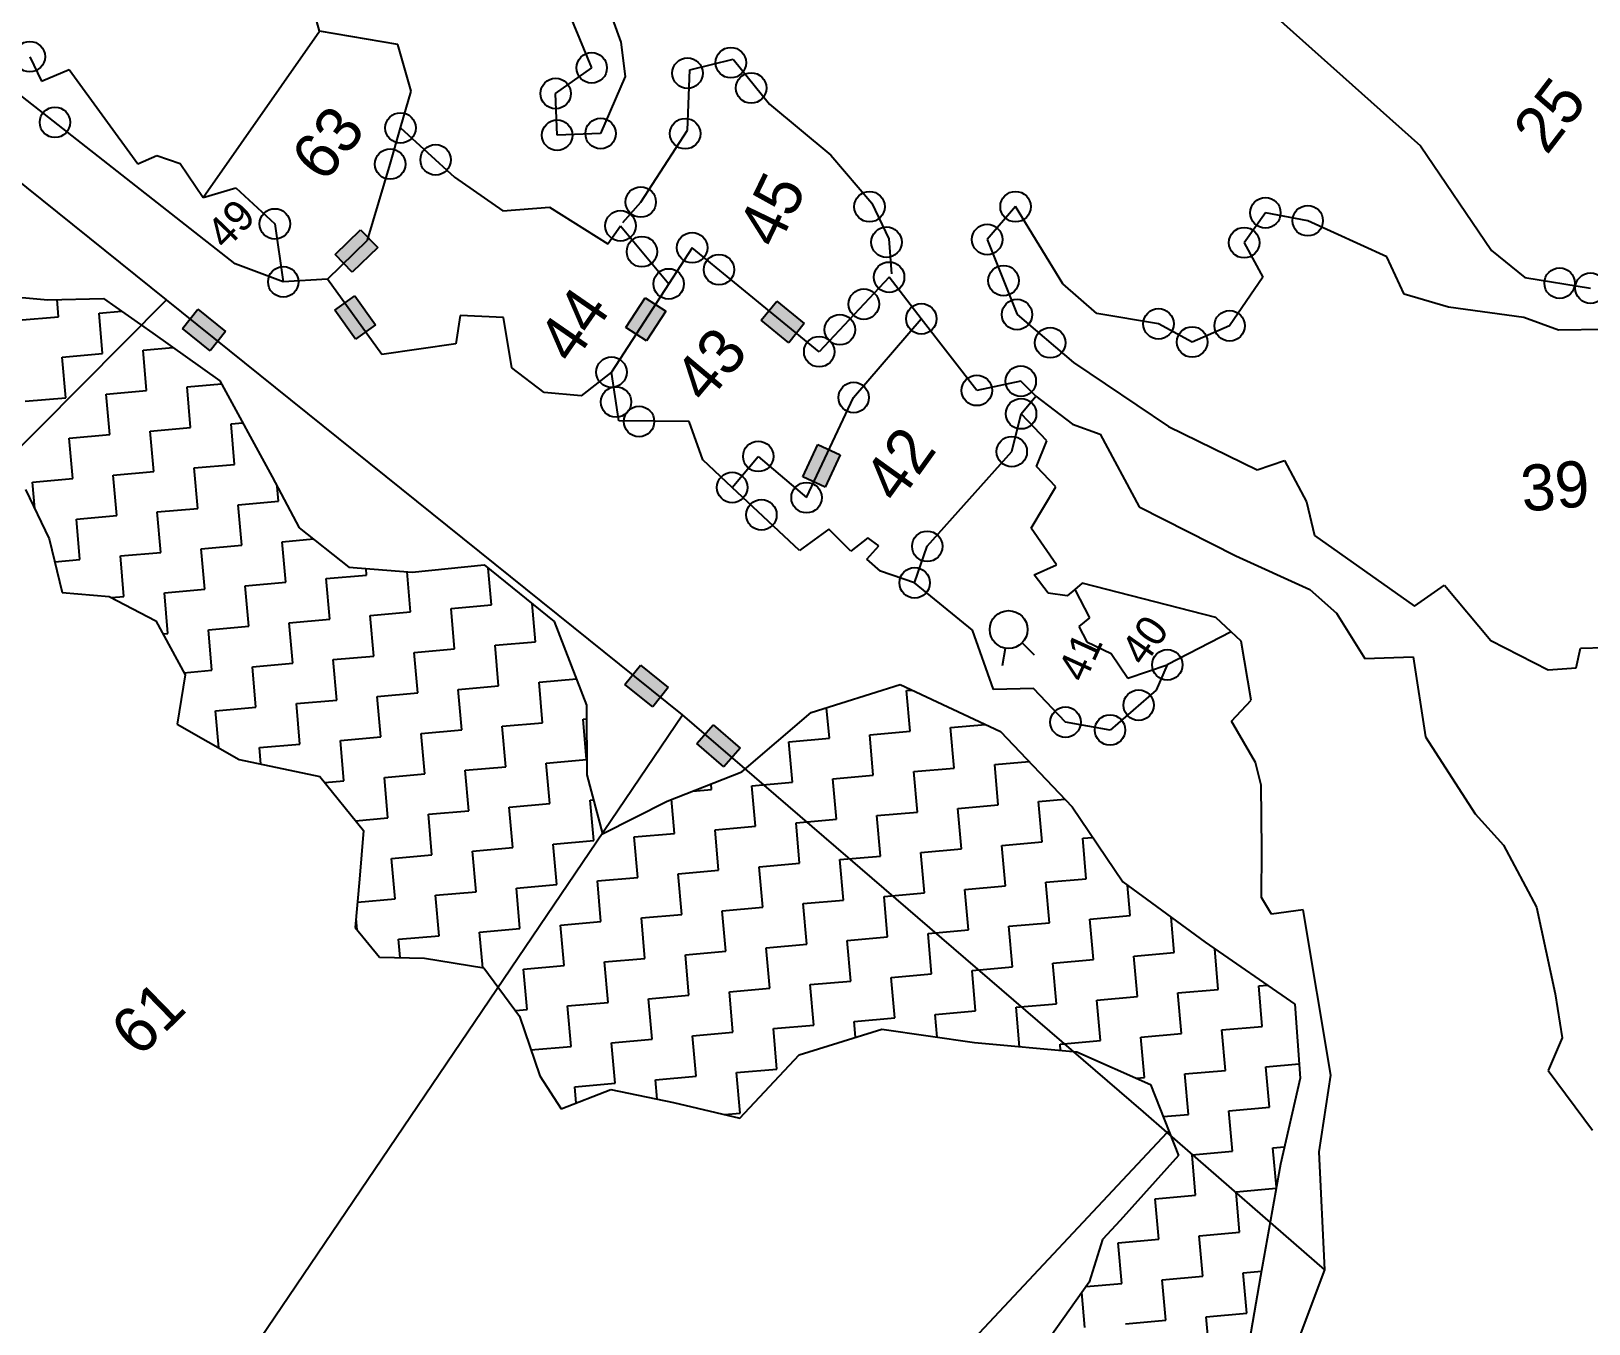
# Model space of a CAD drawing. Header units: metres. Extents: x 308560 to 311884, y 1910163 to 1912950.
# Drawn here: x 309254 to 309892, y 1910759 to 1911288 of the extents above; entities that cross this region are included whole.
import ezdxf

# ---------------------------------------------------------------- set-up
doc = ezdxf.new("R2010")
doc.units = ezdxf.units.M
doc.header["$MEASUREMENT"] = 0
for name, color, linetype in [('OFF', 1, 'Continuous'), ('POLY_HATCH', 12, 'Continuous'), ('POLY_PARCEL', 6, 'Continuous'), ('TEXT_PARCEL', 7, 'Continuous'), ('V_BOUND_LINE', 7, 'Continuous')]:
    doc.layers.add(name, color=color, linetype=linetype)
doc.styles.add('TEXT_MAP', font='')
doc.styles.get('TEXT_MAP').set_extended_font_data('Kruti Dev 050')

msp = doc.modelspace()

# ---------------------------------------------------------------- hatches: boundary and pattern name
for points in [[(309396.14, 1911199.57), (309389.11, 1911206.82), (309378.64, 1911196.66), (309385.67, 1911189.41)], [(309386.99, 1911161.98), (309395.2, 1911167.86), (309386.7, 1911179.72), (309378.5, 1911173.84)], [(309327.46, 1911157.24), (309333.78, 1911165.11), (309322.41, 1911174.25), (309316.09, 1911166.38)], [(309497.73, 1911166.74), (309506.2, 1911161.25), (309514.14, 1911173.49), (309505.67, 1911178.98)], [(309564.56, 1911160.56), (309570.94, 1911168.38), (309559.65, 1911177.61), (309553.26, 1911169.8)], [(309585.66, 1911114.55), (309576.52, 1911118.84), (309570.32, 1911105.64), (309579.45, 1911101.34)], [(309503.76, 1911028.45), (309497.44, 1911020.58), (309508.81, 1911011.44), (309515.13, 1911019.31)], [(309533.52, 1911003.99), (309526.94, 1910996.35), (309537.99, 1910986.83), (309544.58, 1910994.47)]]:
    msp.add_hatch(color=256).paths.add_polyline_path(points)

# ---------------------------------------------------------------- linework, layer by layer
for p, q in [((309378.64, 1911196.66), (309389.11, 1911206.82)), ((309389.11, 1911206.82), (309396.14, 1911199.57)), ((309396.14, 1911199.57), (309385.67, 1911189.41)), ((309385.67, 1911189.41), (309378.64, 1911196.66)), ((309378.5, 1911173.84), (309386.7, 1911179.72)), ((309386.7, 1911179.72), (309395.2, 1911167.86)), ((309316.09, 1911166.38), (309322.41, 1911174.25)), ((309322.41, 1911174.25), (309333.78, 1911165.11)), ((309386.99, 1911161.98), (309378.5, 1911173.84)), ((309497.73, 1911166.74), (309505.67, 1911178.98)), ((309505.67, 1911178.98), (309514.14, 1911173.49)), ((309514.14, 1911173.49), (309506.2, 1911161.25)), ((309553.26, 1911169.8), (309559.65, 1911177.61)), ((309559.65, 1911177.61), (309570.94, 1911168.38)), ((309395.2, 1911167.86), (309386.99, 1911161.98)), ((309506.2, 1911161.25), (309497.73, 1911166.74)), ((309564.56, 1911160.56), (309553.26, 1911169.8)), ((309570.94, 1911168.38), (309564.56, 1911160.56)), ((309327.46, 1911157.24), (309316.09, 1911166.38)), ((309333.78, 1911165.11), (309327.46, 1911157.24)), ((309570.32, 1911105.64), (309576.52, 1911118.84)), ((309576.52, 1911118.84), (309585.66, 1911114.55)), ((309585.66, 1911114.55), (309579.45, 1911101.34)), ((309579.45, 1911101.34), (309570.32, 1911105.64)), ((309652.18, 1911028.38), (309653.37, 1911035.38)), ((309665.21, 1911032.55), (309660.17, 1911037.56)), ((309497.44, 1911020.58), (309503.76, 1911028.45)), ((309503.76, 1911028.45), (309515.13, 1911019.31)), ((309508.81, 1911011.44), (309497.44, 1911020.58)), ((309515.13, 1911019.31), (309508.81, 1911011.44)), ((309526.94, 1910996.35), (309533.52, 1911003.99)), ((309533.52, 1911003.99), (309544.58, 1910994.47)), ((309537.99, 1910986.83), (309526.94, 1910996.35)), ((309544.58, 1910994.47), (309537.99, 1910986.83))]:
    msp.add_line(p, q)
for centre, radius in [((309253.5, 1911277.71), 6.24), ((309540.81, 1911275.26), 6.24), ((309483.81, 1911273.12), 6.24), ((309523.05, 1911270.96), 6.24), ((309469.03, 1911262.62), 6.24), ((309549.15, 1911264.87), 6.24), ((309263.82, 1911250.82), 6.24), ((309405.45, 1911248.52), 6.24), ((309469.63, 1911245.55), 6.24), ((309487.45, 1911246.22), 6.24), ((309522.12, 1911246.19), 6.24), ((309401.19, 1911233.72), 6.24), ((309419.83, 1911235.45), 6.24), ((309503.9, 1911218.16), 6.24), ((309597.64, 1911216.27), 6.24), ((309657.52, 1911216.28), 6.24), ((309759.91, 1911213.74), 6.24), ((309353.94, 1911209.21), 6.24), ((309495.59, 1911208.42), 6.24), ((309777.26, 1911210.52), 6.24), ((309524.95, 1911199.45), 6.24), ((309604.6, 1911201.71), 6.24), ((309645.88, 1911202.82), 6.24), ((309751.2, 1911201.52), 6.24), ((309504.38, 1911197.83), 6.24), ((309535.97, 1911190.45), 6.24), ((309605.68, 1911187.36), 6.24), ((309652.59, 1911185.98), 6.24), ((309357.4, 1911185.46), 6.24), ((309515.35, 1911184.63), 6.24), ((309880.48, 1911184.93), 6.24), ((309893.14, 1911182.91), 6.24), ((309595.34, 1911176.35), 6.24), ((309618.89, 1911170.32), 6.24), ((309658.11, 1911172.09), 6.24), ((309716.07, 1911168.26), 6.24), ((309745.24, 1911167.48), 6.24), ((309585.49, 1911165.86), 6.24), ((309671.69, 1911160.53), 6.24), ((309729.88, 1911160.82), 6.24), ((309577.05, 1911156.87), 6.24), ((309491.91, 1911148.47), 6.24), ((309659.64, 1911144.78), 6.24), ((309493.78, 1911136.26), 6.24), ((309591.15, 1911138.08), 6.24), ((309641.66, 1911141), 6.24), ((309659.78, 1911131.44), 6.24), ((309503.21, 1911128.29), 6.24), ((309655.96, 1911115.93), 6.24), ((309552.06, 1911113.98), 6.24), ((309541.35, 1911101.24), 6.24), ((309571.86, 1911097.07), 6.24), ((309553.36, 1911090.02), 6.24), ((309621.32, 1911077.13), 6.24), ((309616.16, 1911062.18), 6.24), ((309654.67, 1911043.03), 7.76), ((309719.71, 1911028.59), 6.24), ((309707.95, 1911012.08), 6.24), ((309677.98, 1911005.09), 6.24), ((309696.22, 1911001.89), 6.24)]:
    msp.add_circle(centre, radius)
at = {"layer": 'OFF'}
msp.add_line((309324.59, 1911220.05), (309372.24, 1911288.13), dxfattribs=at)
at = {"layer": 'POLY_HATCH'}
for p, q in [((309236.91, 1911180.34), (309260.93, 1911178.08)), ((309260.93, 1911178.08), (309283.73, 1911178.64)), ((309283.73, 1911178.64), (309303.94, 1911164.4)), ((309303.94, 1911164.4), (309331.42, 1911144.98)), ((309331.42, 1911144.98), (309352.87, 1911105.61)), ((309352.87, 1911105.61), (309363.94, 1911084.74)), ((309251.75, 1911100.41), (309261.5, 1911080.2)), ((309363.94, 1911084.74), (309384.33, 1911068.58)), ((309261.5, 1911080.2), (309266.76, 1911058.23)), ((309384.33, 1911068.58), (309410.28, 1911066.49)), ((309410.28, 1911066.49), (309439.66, 1911069.57)), ((309439.66, 1911069.57), (309468.44, 1911046.38)), ((309266.76, 1911058.23), (309286.05, 1911056.6)), ((309286.05, 1911056.6), (309305.23, 1911046.66)), ((309305.23, 1911046.66), (309317.17, 1911024.45)), ((309468.44, 1911046.38), (309481.66, 1911012.11)), ((309317.17, 1911024.45), (309313.96, 1911004.23)), ((309573.81, 1911009.06), (309610.24, 1911020.51)), ((309610.24, 1911020.51), (309651.31, 1911001.32)), ((309481.66, 1911012.11), (309481.75, 1910983.48)), ((309545.33, 1910984.71), (309573.81, 1911009.06)), ((309313.96, 1911004.23), (309339.36, 1910989.84)), ((309651.31, 1911001.32), (309680.76, 1910970.42)), ((309339.36, 1910989.84), (309372.43, 1910982.79)), ((309372.43, 1910982.79), (309390.24, 1910960.73)), ((309481.75, 1910983.48), (309488.26, 1910959.3)), ((309514.78, 1910972.8), (309545.33, 1910984.71)), ((309488.26, 1910959.3), (309514.78, 1910972.8)), ((309680.76, 1910970.42), (309701.45, 1910939.72)), ((309390.24, 1910960.73), (309388.58, 1910940.84)), ((309388.58, 1910940.84), (309386.92, 1910920.94)), ((309701.45, 1910939.72), (309735.23, 1910915.03)), ((309386.92, 1910920.94), (309396.85, 1910908.88)), ((309735.23, 1910915.03), (309771.98, 1910889.63)), ((309396.85, 1910908.88), (309415.3, 1910908.46)), ((309415.3, 1910908.46), (309439.53, 1910904.46)), ((309439.53, 1910904.46), (309454.23, 1910884.64)), ((309771.98, 1910889.63), (309774.17, 1910859.24)), ((309454.23, 1910884.64), (309462.53, 1910860.18)), ((309568.86, 1910868.85), (309602.72, 1910879.33)), ((309602.72, 1910879.33), (309640.73, 1910873.82)), ((309640.73, 1910873.82), (309682.67, 1910870.02)), ((309544.54, 1910842.88), (309568.86, 1910868.85)), ((309682.67, 1910870.02), (309712.81, 1910856.74)), ((309462.53, 1910860.18), (309471.22, 1910846.64)), ((309471.22, 1910846.64), (309491.67, 1910854.57)), ((309491.67, 1910854.57), (309517.37, 1910849.34)), ((309712.81, 1910856.74), (309724.27, 1910827.53)), ((309774.17, 1910859.24), (309766.08, 1910824.07)), ((309517.37, 1910849.34), (309544.54, 1910842.88)), ((309724.27, 1910827.53), (309700.4, 1910800.92)), ((309766.08, 1910824.07), (309757.96, 1910778.22)), ((309700.4, 1910800.92), (309693.17, 1910793.22)), ((309693.17, 1910793.22), (309687.64, 1910775.7)), ((309757.96, 1910778.22), (309748.59, 1910724.49)), ((309687.64, 1910775.7), (309671.74, 1910753.11))]:
    msp.add_line(p, q, dxfattribs=at)
at = {"layer": 'POLY_HATCH', "linetype": 'Continuous', "ltscale": 10}
for p, q in [((309265.31, 1911171.17), (309264.69, 1911178.18)), ((309281.88, 1911172.63), (309291.1, 1911173.44)), ((309248.73, 1911169.71), (309265.31, 1911171.17)), ((309283.34, 1911156.06), (309281.88, 1911172.63)), ((309266.77, 1911154.6), (309283.34, 1911156.06)), ((309268.23, 1911138.02), (309266.77, 1911154.6)), ((309299.92, 1911157.52), (309312.16, 1911158.59)), ((309301.38, 1911140.94), (309299.92, 1911157.52)), ((309284.8, 1911139.48), (309301.38, 1911140.94)), ((309317.95, 1911142.4), (309332.14, 1911143.65)), ((309319.41, 1911125.82), (309317.95, 1911142.4)), ((309251.65, 1911136.56), (309268.23, 1911138.02)), ((309286.26, 1911122.9), (309284.8, 1911139.48)), ((309269.68, 1911121.45), (309286.26, 1911122.9)), ((309302.84, 1911124.36), (309319.41, 1911125.82)), ((309304.3, 1911107.79), (309302.84, 1911124.36)), ((309335.99, 1911127.28), (309340.83, 1911127.71)), ((309337.45, 1911110.7), (309335.99, 1911127.28)), ((309271.14, 1911104.87), (309269.68, 1911121.45)), ((309320.87, 1911109.25), (309337.45, 1911110.7)), ((309322.33, 1911092.67), (309320.87, 1911109.25)), ((309254.57, 1911103.41), (309271.14, 1911104.87)), ((309255.52, 1911092.59), (309254.57, 1911103.41)), ((309287.72, 1911106.33), (309304.3, 1911107.79)), ((309289.18, 1911089.75), (309287.72, 1911106.33)), ((309355.48, 1911095.59), (309354.95, 1911101.7)), ((309305.75, 1911091.21), (309322.33, 1911092.67)), ((309307.21, 1911074.63), (309305.75, 1911091.21)), ((309338.91, 1911094.13), (309355.48, 1911095.59)), ((309340.37, 1911077.55), (309338.91, 1911094.13)), ((309272.6, 1911088.29), (309289.18, 1911089.75)), ((309274.06, 1911071.72), (309272.6, 1911088.29)), ((309323.79, 1911076.09), (309340.37, 1911077.55)), ((309356.94, 1911079.01), (309369.75, 1911080.14)), ((309358.4, 1911062.44), (309356.94, 1911079.01)), ((309263.75, 1911070.81), (309274.06, 1911071.72)), ((309290.64, 1911073.18), (309307.21, 1911074.63)), ((309292.1, 1911056.6), (309290.64, 1911073.18)), ((309325.25, 1911059.52), (309323.79, 1911076.09)), ((309374.98, 1911063.89), (309391.55, 1911065.35)), ((309391.55, 1911065.35), (309391.32, 1911068.02)), ((309409.59, 1911050.24), (309408.14, 1911066.67)), ((309442.74, 1911053.15), (309441.42, 1911068.15)), ((309308.67, 1911058.06), (309325.25, 1911059.52)), ((309310.13, 1911041.48), (309308.67, 1911058.06)), ((309341.83, 1911060.98), (309358.4, 1911062.44)), ((309343.28, 1911044.4), (309341.83, 1911060.98)), ((309376.44, 1911047.32), (309374.98, 1911063.89)), ((309286.93, 1911056.15), (309292.1, 1911056.6)), ((309426.16, 1911051.7), (309442.74, 1911053.15)), ((309427.62, 1911035.12), (309426.16, 1911051.7)), ((309460.78, 1911038.04), (309459.4, 1911053.66)), ((309359.86, 1911045.86), (309376.44, 1911047.32)), ((309361.32, 1911029.28), (309359.86, 1911045.86)), ((309393.01, 1911048.78), (309409.59, 1911050.24)), ((309394.47, 1911032.2), (309393.01, 1911048.78)), ((309308.11, 1911041.3), (309310.13, 1911041.48)), ((309326.71, 1911042.94), (309343.28, 1911044.4)), ((309328.17, 1911026.37), (309326.71, 1911042.94)), ((309411.05, 1911033.66), (309427.62, 1911035.12)), ((309412.51, 1911017.08), (309411.05, 1911033.66)), ((309444.2, 1911036.58), (309460.78, 1911038.04)), ((309445.66, 1911020), (309444.2, 1911036.58)), ((309316.68, 1911025.35), (309328.17, 1911026.37)), ((309344.74, 1911027.82), (309361.32, 1911029.28)), ((309346.2, 1911011.25), (309344.74, 1911027.82)), ((309377.9, 1911030.74), (309394.47, 1911032.2)), ((309379.35, 1911014.17), (309377.9, 1911030.74)), ((309429.08, 1911018.54), (309445.66, 1911020)), ((309462.23, 1911021.46), (309477.54, 1911022.81)), ((309463.69, 1911004.88), (309462.23, 1911021.46)), ((309362.78, 1911012.71), (309379.35, 1911014.17)), ((309395.93, 1911015.63), (309412.51, 1911017.08)), ((309397.39, 1910999.05), (309395.93, 1911015.63)), ((309430.54, 1911001.97), (309429.08, 1911018.54)), ((309612.88, 1911018.02), (309615.15, 1911018.22)), ((309614.34, 1911001.44), (309612.88, 1911018.02)), ((309329.63, 1911009.79), (309346.2, 1911011.25)), ((309330.96, 1910994.6), (309329.63, 1911009.79)), ((309364.24, 1910996.13), (309362.78, 1911012.71)), ((309581.19, 1910998.52), (309580.08, 1911011.03)), ((309413.97, 1911000.51), (309430.54, 1911001.97)), ((309415.42, 1910983.93), (309413.97, 1911000.51)), ((309447.12, 1911003.43), (309463.69, 1911004.88)), ((309448.58, 1910986.85), (309447.12, 1911003.43)), ((309480.27, 1911006.34), (309481.68, 1911006.47)), ((309481.73, 1910989.77), (309480.27, 1911006.34)), ((309597.76, 1910999.98), (309614.34, 1911001.44)), ((309630.91, 1911002.9), (309645.23, 1911004.16)), ((309632.37, 1910986.32), (309630.91, 1911002.9)), ((309347.66, 1910994.67), (309364.24, 1910996.13)), ((309348.25, 1910987.95), (309347.66, 1910994.67)), ((309380.81, 1910997.59), (309397.39, 1910999.05)), ((309382.27, 1910981.01), (309380.81, 1910997.59)), ((309564.61, 1910997.06), (309581.19, 1910998.52)), ((309566.07, 1910980.49), (309564.61, 1910997.06)), ((309599.22, 1910983.4), (309597.76, 1910999.98)), ((309465.15, 1910988.31), (309481.73, 1910989.77)), ((309466.61, 1910971.73), (309465.15, 1910988.31)), ((309648.95, 1910987.78), (309663.03, 1910989.02)), ((309650.41, 1910971.21), (309648.95, 1910987.78)), ((309398.85, 1910982.47), (309415.42, 1910983.93)), ((309400.31, 1910965.9), (309398.85, 1910982.47)), ((309432, 1910985.39), (309448.58, 1910986.85)), ((309433.46, 1910968.81), (309432, 1910985.39)), ((309582.64, 1910981.95), (309599.22, 1910983.4)), ((309584.1, 1910965.37), (309582.64, 1910981.95)), ((309615.8, 1910984.86), (309632.37, 1910986.32)), ((309617.26, 1910968.29), (309615.8, 1910984.86)), ((309374.42, 1910980.32), (309382.27, 1910981.01)), ((309525.3, 1910976.9), (309532.92, 1910977.57)), ((309532.92, 1910977.57), (309532.72, 1910979.79)), ((309549.49, 1910979.03), (309566.07, 1910980.49)), ((309550.95, 1910962.45), (309549.49, 1910979.03)), ((309416.88, 1910967.36), (309433.46, 1910968.81)), ((309450.04, 1910970.27), (309466.61, 1910971.73)), ((309451.49, 1910953.7), (309450.04, 1910970.27)), ((309483.19, 1910973.19), (309484.49, 1910973.31)), ((309484.65, 1910956.62), (309483.19, 1910973.19)), ((309517.8, 1910959.53), (309516.57, 1910973.5)), ((309633.83, 1910969.75), (309650.41, 1910971.21)), ((309635.29, 1910953.17), (309633.83, 1910969.75)), ((309666.98, 1910972.66), (309677.72, 1910973.61)), ((309668.44, 1910956.09), (309666.98, 1910972.66)), ((309387.01, 1910964.73), (309400.31, 1910965.9)), ((309418.34, 1910950.78), (309416.88, 1910967.36)), ((309534.37, 1910960.99), (309550.95, 1910962.45)), ((309567.53, 1910963.91), (309584.1, 1910965.37)), ((309568.99, 1910947.33), (309567.53, 1910963.91)), ((309600.68, 1910966.83), (309617.26, 1910968.29)), ((309602.14, 1910950.25), (309600.68, 1910966.83)), ((309468.07, 1910955.16), (309484.65, 1910956.62)), ((309501.22, 1910958.07), (309517.8, 1910959.53)), ((309502.68, 1910941.5), (309501.22, 1910958.07)), ((309535.83, 1910944.42), (309534.37, 1910960.99)), ((309651.87, 1910954.63), (309668.44, 1910956.09)), ((309685.02, 1910957.55), (309689.19, 1910957.91)), ((309686.48, 1910940.97), (309685.02, 1910957.55)), ((309401.77, 1910949.32), (309418.34, 1910950.78)), ((309434.92, 1910952.24), (309451.49, 1910953.7)), ((309436.38, 1910935.66), (309434.92, 1910952.24)), ((309469.53, 1910938.58), (309468.07, 1910955.16)), ((309585.56, 1910948.79), (309602.14, 1910950.25)), ((309618.71, 1910951.71), (309635.29, 1910953.17)), ((309620.17, 1910935.14), (309618.71, 1910951.71)), ((309653.33, 1910938.05), (309651.87, 1910954.63)), ((309403.22, 1910932.74), (309401.77, 1910949.32)), ((309519.26, 1910942.96), (309535.83, 1910944.42)), ((309552.41, 1910945.88), (309568.99, 1910947.33)), ((309553.87, 1910929.3), (309552.41, 1910945.88)), ((309587.02, 1910932.22), (309585.56, 1910948.79)), ((309452.95, 1910937.12), (309469.53, 1910938.58)), ((309454.41, 1910920.55), (309452.95, 1910937.12)), ((309486.11, 1910940.04), (309502.68, 1910941.5)), ((309487.56, 1910923.46), (309486.11, 1910940.04)), ((309520.72, 1910926.38), (309519.26, 1910942.96)), ((309636.75, 1910936.59), (309653.33, 1910938.05)), ((309669.9, 1910939.51), (309686.48, 1910940.97)), ((309671.36, 1910922.94), (309669.9, 1910939.51)), ((309704.51, 1910925.85), (309703.42, 1910938.29)), ((309387.79, 1910931.39), (309403.22, 1910932.74)), ((309419.8, 1910934.2), (309436.38, 1910935.66)), ((309421.26, 1910917.63), (309419.8, 1910934.2)), ((309570.44, 1910930.76), (309587.02, 1910932.22)), ((309571.9, 1910914.18), (309570.44, 1910930.76)), ((309603.6, 1910933.68), (309620.17, 1910935.14)), ((309605.06, 1910917.1), (309603.6, 1910933.68)), ((309638.21, 1910920.02), (309636.75, 1910936.59)), ((309387.64, 1910920.07), (309387.23, 1910924.68)), ((309504.14, 1910924.92), (309520.72, 1910926.38)), ((309505.6, 1910908.35), (309504.14, 1910924.92)), ((309537.29, 1910927.84), (309553.87, 1910929.3)), ((309538.75, 1910911.26), (309537.29, 1910927.84)), ((309687.94, 1910924.39), (309704.51, 1910925.85)), ((309689.4, 1910907.82), (309687.94, 1910924.39)), ((309722.55, 1910910.74), (309721.27, 1910925.23)), ((309404.68, 1910916.17), (309421.26, 1910917.63)), ((309437.84, 1910919.09), (309454.41, 1910920.55)), ((309439.12, 1910904.53), (309437.84, 1910919.09)), ((309470.99, 1910922), (309487.56, 1910923.46)), ((309472.45, 1910905.43), (309470.99, 1910922)), ((309621.63, 1910918.56), (309638.21, 1910920.02)), ((309623.09, 1910901.98), (309621.63, 1910918.56)), ((309654.78, 1910921.48), (309671.36, 1910922.94)), ((309656.24, 1910904.9), (309654.78, 1910921.48)), ((309405.34, 1910908.68), (309404.68, 1910916.17)), ((309522.18, 1910909.81), (309538.75, 1910911.26)), ((309555.33, 1910912.72), (309571.9, 1910914.18)), ((309556.79, 1910896.15), (309555.33, 1910912.72)), ((309588.48, 1910915.64), (309605.06, 1910917.1)), ((309589.94, 1910899.07), (309588.48, 1910915.64)), ((309739.12, 1910912.2), (309739.3, 1910912.21)), ((309740.58, 1910895.62), (309739.12, 1910912.2)), ((309455.87, 1910903.97), (309472.45, 1910905.43)), ((309489.02, 1910906.89), (309505.6, 1910908.35)), ((309490.48, 1910890.31), (309489.02, 1910906.89)), ((309523.63, 1910893.23), (309522.18, 1910909.81)), ((309639.67, 1910903.44), (309656.24, 1910904.9)), ((309672.82, 1910906.36), (309689.4, 1910907.82)), ((309674.28, 1910889.78), (309672.82, 1910906.36)), ((309705.97, 1910909.28), (309722.55, 1910910.74)), ((309707.43, 1910892.7), (309705.97, 1910909.28)), ((309457.33, 1910887.39), (309455.87, 1910903.97)), ((309573.36, 1910897.61), (309589.94, 1910899.07)), ((309606.51, 1910900.52), (309623.09, 1910901.98)), ((309607.97, 1910883.95), (309606.51, 1910900.52)), ((309641.13, 1910886.87), (309639.67, 1910903.44)), ((309507.06, 1910891.77), (309523.63, 1910893.23)), ((309540.21, 1910894.69), (309556.79, 1910896.15)), ((309541.67, 1910878.11), (309540.21, 1910894.69)), ((309574.82, 1910881.03), (309573.36, 1910897.61)), ((309690.85, 1910891.24), (309707.43, 1910892.7)), ((309724.01, 1910894.16), (309740.58, 1910895.62)), ((309725.47, 1910877.58), (309724.01, 1910894.16)), ((309757.16, 1910897.08), (309760.74, 1910897.39)), ((309758.62, 1910880.5), (309757.16, 1910897.08)), ((309452.51, 1910886.97), (309457.33, 1910887.39)), ((309473.91, 1910888.85), (309490.48, 1910890.31)), ((309475.37, 1910872.28), (309473.91, 1910888.85)), ((309508.52, 1910875.19), (309507.06, 1910891.77)), ((309624.55, 1910885.41), (309641.13, 1910886.87)), ((309657.7, 1910888.32), (309674.28, 1910889.78)), ((309659.13, 1910872.15), (309657.7, 1910888.32)), ((309692.31, 1910874.67), (309690.85, 1910891.24)), ((309558.25, 1910879.57), (309574.82, 1910881.03)), ((309559.7, 1910862.99), (309558.25, 1910879.57)), ((309591.4, 1910882.49), (309607.97, 1910883.95)), ((309591.97, 1910876), (309591.4, 1910882.49)), ((309625.37, 1910876.04), (309624.55, 1910885.41)), ((309742.04, 1910879.04), (309758.62, 1910880.5)), ((309491.94, 1910873.74), (309508.52, 1910875.19)), ((309493.4, 1910857.16), (309491.94, 1910873.74)), ((309525.09, 1910876.65), (309541.67, 1910878.11)), ((309526.55, 1910860.08), (309525.09, 1910876.65)), ((309675.74, 1910873.21), (309692.31, 1910874.67)), ((309675.96, 1910870.62), (309675.74, 1910873.21)), ((309708.89, 1910876.13), (309725.47, 1910877.58)), ((309710.35, 1910859.55), (309708.89, 1910876.13)), ((309743.5, 1910862.47), (309742.04, 1910879.04)), ((309458.92, 1910870.83), (309475.37, 1910872.28)), ((309509.98, 1910858.62), (309526.55, 1910860.08)), ((309543.13, 1910861.54), (309559.7, 1910862.99)), ((309544.59, 1910844.96), (309543.13, 1910861.54)), ((309726.92, 1910861.01), (309743.5, 1910862.47)), ((309728.38, 1910844.43), (309726.92, 1910861.01)), ((309760.08, 1910863.93), (309773.74, 1910865.13)), ((309761.54, 1910847.35), (309760.08, 1910863.93)), ((309476.82, 1910855.7), (309493.4, 1910857.16)), ((309477.41, 1910849.04), (309476.82, 1910855.7)), ((309510.67, 1910850.7), (309509.98, 1910858.62)), ((309707.09, 1910859.26), (309710.35, 1910859.55)), ((309744.96, 1910845.89), (309761.54, 1910847.35)), ((309538.16, 1910844.39), (309544.59, 1910844.96)), ((309718, 1910843.52), (309728.38, 1910844.43)), ((309746.42, 1910829.32), (309744.96, 1910845.89)), ((309729.84, 1910827.86), (309746.42, 1910829.32)), ((309762.99, 1910830.77), (309767.72, 1910831.19)), ((309764.41, 1910814.65), (309762.99, 1910830.77)), ((309731.3, 1910811.28), (309729.84, 1910827.86)), ((309714.73, 1910809.82), (309731.3, 1910811.28)), ((309716.18, 1910793.25), (309714.73, 1910809.82)), ((309747.88, 1910812.74), (309764.33, 1910814.19)), ((309749.34, 1910796.16), (309747.88, 1910812.74)), ((309699.61, 1910791.79), (309716.18, 1910793.25)), ((309701.07, 1910775.21), (309699.61, 1910791.79)), ((309732.76, 1910794.7), (309749.34, 1910796.16)), ((309734.22, 1910778.13), (309732.76, 1910794.7)), ((309717.64, 1910776.67), (309734.22, 1910778.13)), ((309750.8, 1910779.59), (309758.32, 1910780.25)), ((309752.25, 1910763.01), (309750.8, 1910779.59)), ((309685.95, 1910757.18), (309684.69, 1910771.5)), ((309686.39, 1910773.92), (309701.07, 1910775.21)), ((309719.1, 1910760.09), (309717.64, 1910776.67)), ((309702.53, 1910758.63), (309719.1, 1910760.09)), ((309735.68, 1910761.55), (309752.25, 1910763.01)), ((309737.14, 1910744.98), (309735.68, 1910761.55))]:
    msp.add_line(p, q, dxfattribs=at)
at = {"layer": 'POLY_PARCEL'}
for p, q in [((309478.03, 1911332.63), (309495.7, 1911283.72)), ((309372.24, 1911288.13), (309365.22, 1911314.12)), ((309483.81, 1911273.12), (309465.68, 1911317.13)), ((309753.89, 1911303.33), (309823.51, 1911241.25)), ((309404.35, 1911282.75), (309372.24, 1911288.13)), ((309409.78, 1911263.58), (309404.35, 1911282.75)), ((309495.7, 1911283.72), (309497.48, 1911269.63)), ((309253.5, 1911277.71), (309258.37, 1911267.7)), ((309524.04, 1911272.36), (309541.79, 1911276.67)), ((309541.79, 1911276.67), (309556.6, 1911258.22)), ((309258.37, 1911267.7), (309269.66, 1911272.42)), ((309269.66, 1911272.42), (309297.72, 1911233.85)), ((309469.03, 1911262.62), (309483.81, 1911273.12)), ((309497.48, 1911269.63), (309487.45, 1911246.22)), ((309523.11, 1911247.6), (309524.04, 1911272.36)), ((309337.61, 1911192.9), (309242.89, 1911267.25)), ((309405.45, 1911248.52), (309409.78, 1911263.58)), ((309469.63, 1911245.55), (309469.03, 1911262.62)), ((309556.6, 1911258.22), (309581.87, 1911237.41)), ((309401.19, 1911233.72), (309405.45, 1911248.52)), ((309405.45, 1911248.52), (309427.56, 1911228.42)), ((309487.45, 1911246.22), (309469.63, 1911245.55)), ((309503.9, 1911218.16), (309523.11, 1911247.6)), ((309309.47, 1911178.17), (309228.78, 1911243.04)), ((309297.72, 1911233.85), (309305.63, 1911237.29)), ((309305.63, 1911237.29), (309315.15, 1911233.9)), ((309581.87, 1911237.41), (309598.63, 1911217.68)), ((309823.51, 1911241.25), (309852.54, 1911198.25)), ((309315.15, 1911233.9), (309324.59, 1911220.05)), ((309391.98, 1911202.57), (309401.19, 1911233.72)), ((309324.59, 1911220.05), (309337.95, 1911223.96)), ((309337.95, 1911223.96), (309353.94, 1911209.21)), ((309427.56, 1911228.42), (309447.44, 1911214.57)), ((309496.58, 1911209.82), (309503.9, 1911218.16)), ((309598.63, 1911217.68), (309605.59, 1911203.11)), ((309447.44, 1911214.57), (309466.54, 1911216.07)), ((309466.54, 1911216.07), (309490.41, 1911201.04)), ((309657.52, 1911216.28), (309645.88, 1911202.82)), ((309676.86, 1911184.64), (309657.52, 1911216.28)), ((309759.91, 1911213.74), (309751.2, 1911201.52)), ((309777.26, 1911210.52), (309759.91, 1911213.74)), ((309353.94, 1911209.21), (309357.4, 1911185.46)), ((309490.41, 1911201.04), (309495.59, 1911208.42)), ((309495.59, 1911208.42), (309515.35, 1911184.63)), ((309809.62, 1911195.77), (309777.26, 1911210.52)), ((309375.54, 1911186.62), (309391.98, 1911202.57)), ((309524.95, 1911199.45), (309515.35, 1911184.63)), ((309577.05, 1911156.87), (309524.95, 1911199.45)), ((309605.59, 1911203.11), (309606.66, 1911188.76)), ((309645.88, 1911202.82), (309658.11, 1911172.09)), ((309751.2, 1911201.52), (309758.87, 1911187.39)), ((309357.4, 1911185.46), (309337.61, 1911192.9)), ((309816.84, 1911180.48), (309809.62, 1911195.77)), ((309852.54, 1911198.25), (309866.25, 1911187.2)), ((309375.54, 1911186.62), (309357.4, 1911185.46)), ((309397.72, 1911155.67), (309375.54, 1911186.62)), ((309605.68, 1911187.36), (309577.05, 1911156.87)), ((309618.89, 1911170.32), (309605.68, 1911187.36)), ((309758.87, 1911187.39), (309745.24, 1911167.48)), ((309866.25, 1911187.2), (309893.14, 1911182.91)), ((309515.35, 1911184.63), (309491.91, 1911148.47)), ((309690.8, 1911172.46), (309676.86, 1911184.64)), ((309834.94, 1911175.09), (309816.84, 1911180.48)), ((309309.47, 1911178.17), (309168.84, 1911036.45)), ((309521.02, 1911008.1), (309309.47, 1911178.17)), ((309865.81, 1911170.83), (309834.94, 1911175.09)), ((309429.85, 1911171.72), (309428.11, 1911160.06)), ((309447.6, 1911170.81), (309429.85, 1911171.72)), ((309451.01, 1911150.26), (309447.6, 1911170.81)), ((309591.15, 1911138.08), (309618.89, 1911170.32)), ((309641.66, 1911141), (309618.89, 1911170.32)), ((309658.11, 1911172.09), (309681.27, 1911152.37)), ((309716.07, 1911168.26), (309690.8, 1911172.46)), ((309729.88, 1911160.82), (309716.07, 1911168.26)), ((309745.24, 1911167.48), (309729.88, 1911160.82)), ((309879.98, 1911165.65), (309865.81, 1911170.83)), ((309898.7, 1911165.9), (309879.98, 1911165.65)), ((309428.11, 1911160.06), (309397.72, 1911155.67)), ((309464.31, 1911140.21), (309451.01, 1911150.26)), ((309491.91, 1911148.47), (309479.47, 1911138.78)), ((309494.98, 1911128.48), (309491.91, 1911148.47)), ((309681.27, 1911152.37), (309720.21, 1911126.18)), ((309659.64, 1911144.78), (309641.66, 1911141)), ((309665.84, 1911138.64), (309659.64, 1911144.78)), ((309479.47, 1911138.78), (309464.31, 1911140.21)), ((309571.86, 1911097.07), (309591.15, 1911138.08)), ((309523.76, 1911128.24), (309494.98, 1911128.48)), ((309529.38, 1911112.56), (309523.76, 1911128.24)), ((309655.96, 1911115.93), (309659.78, 1911131.44)), ((309720.21, 1911126.18), (309756.55, 1911108.53)), ((309621.32, 1911077.13), (309655.96, 1911115.93)), ((309541.35, 1911101.24), (309529.38, 1911112.56)), ((309541.35, 1911101.24), (309552.06, 1911113.98)), ((309552.06, 1911113.98), (309571.86, 1911097.07)), ((309756.55, 1911108.53), (309767.76, 1911112.26)), ((309767.76, 1911112.26), (309776.76, 1911095.32)), ((309569, 1911075.38), (309541.35, 1911101.24)), ((309776.76, 1911095.32), (309779.99, 1911081.53)), ((309580.93, 1911084.15), (309569, 1911075.38)), ((309590.05, 1911075.19), (309580.93, 1911084.15)), ((309597.01, 1911080.61), (309590.05, 1911075.19)), ((309596.62, 1911071.83), (309601.53, 1911077.37)), ((309601.53, 1911077.37), (309597.01, 1911080.61)), ((309616.16, 1911062.18), (309621.32, 1911077.13)), ((309779.99, 1911081.53), (309821, 1911052.59)), ((309602.16, 1911066.93), (309596.62, 1911071.83)), ((309616.16, 1911062.18), (309602.16, 1911066.93)), ((309639.9, 1911042.85), (309616.16, 1911062.18)), ((309681.77, 1911059.49), (309687.8, 1911047.86)), ((309821, 1911052.59), (309833.24, 1911061.16)), ((309833.24, 1911061.16), (309852.27, 1911038.52)), ((309687.8, 1911047.86), (309683.44, 1911044.27)), ((309648.47, 1911018.53), (309639.9, 1911042.85)), ((309683.44, 1911044.27), (309686.77, 1911038.01)), ((309745.86, 1911042.13), (309719.71, 1911028.59)), ((309686.77, 1911038.01), (309696.67, 1911033.21)), ((309696.67, 1911033.21), (309703.53, 1911023.18)), ((309852.27, 1911038.52), (309875.85, 1911026.52)), ((309887.32, 1911027.35), (309888.99, 1911035.35)), ((309888.99, 1911035.35), (309899.03, 1911035.69)), ((309703.53, 1911023.18), (309719.71, 1911028.59)), ((309719.71, 1911028.59), (309715.07, 1911018.27)), ((309875.85, 1911026.52), (309887.32, 1911027.35)), ((309664.93, 1911018.96), (309648.47, 1911018.53)), ((309677.98, 1911005.09), (309664.93, 1911018.96)), ((309715.07, 1911018.27), (309696.22, 1911001.89)), ((309281.81, 1910655.01), (309521.02, 1911008.1)), ((309709.96, 1910845.42), (309521.02, 1911008.1)), ((309696.22, 1911001.89), (309677.98, 1911005.09)), ((309719.68, 1910836.96), (309709.96, 1910845.42)), ((309558.63, 1910665.29), (309719.68, 1910836.96)), ((309719.68, 1910836.96), (309720.31, 1910837.63)), ((309784.27, 1910780.73), (309719.68, 1910836.96))]:
    msp.add_line(p, q, dxfattribs=at)
at = {"layer": 'V_BOUND_LINE'}
for p, q in [((309659.78, 1911131.44), (309665.84, 1911138.64)), ((309665.84, 1911138.64), (309680.88, 1911127.19)), ((309670.37, 1911120.32), (309659.78, 1911131.44)), ((309680.88, 1911127.19), (309692.19, 1911123.1)), ((309692.19, 1911123.1), (309708.23, 1911093.26)), ((309666.11, 1911109.86), (309670.37, 1911120.32)), ((309674, 1911101.46), (309666.11, 1911109.86)), ((309663.9, 1911084.58), (309674, 1911101.46)), ((309708.23, 1911093.26), (309747.78, 1911073.19)), ((309674.34, 1911069.52), (309663.9, 1911084.58)), ((309747.78, 1911073.19), (309778.14, 1911059.39)), ((309665.09, 1911065.51), (309674.34, 1911069.52)), ((309670.93, 1911057.91), (309665.09, 1911065.51)), ((309681.77, 1911059.49), (309678.66, 1911056.87)), ((309684.85, 1911062.08), (309681.77, 1911059.49)), ((309739.54, 1911047.96), (309684.85, 1911062.08)), ((309778.14, 1911059.39), (309789.01, 1911049.73)), ((309678.66, 1911056.87), (309670.93, 1911057.91)), ((309745.86, 1911042.13), (309739.54, 1911047.96)), ((309789.01, 1911049.73), (309800.66, 1911031.2)), ((309750, 1911038.31), (309745.86, 1911042.13)), ((309754.06, 1911014.07), (309750, 1911038.31)), ((309800.66, 1911031.2), (309820.5, 1911031.87)), ((309820.5, 1911031.87), (309825.54, 1910999.06)), ((309746.07, 1911005.45), (309754.06, 1911014.07)), ((309755.89, 1910988.64), (309746.07, 1911005.45)), ((309825.54, 1910999.06), (309845.89, 1910967.6)), ((309758.14, 1910979.29), (309755.89, 1910988.64)), ((309758.43, 1910952.92), (309758.14, 1910979.29)), ((309845.89, 1910967.6), (309857.51, 1910954.76)), ((309758.33, 1910933.21), (309758.43, 1910952.92)), ((309857.51, 1910954.76), (309871, 1910929.32)), ((309762.38, 1910926.45), (309758.33, 1910933.21)), ((309775.45, 1910928.21), (309762.38, 1910926.45)), ((309786.7, 1910860.56), (309775.45, 1910928.21)), ((309871, 1910929.32), (309878.6, 1910893.81)), ((309878.6, 1910893.81), (309881.58, 1910875.75)), ((309881.58, 1910875.75), (309875.81, 1910862.47)), ((309781.94, 1910829.06), (309786.7, 1910860.56)), ((309875.81, 1910862.47), (309894.01, 1910837.9)), ((309784.27, 1910780.73), (309781.94, 1910829.06)), ((309771.64, 1910747.32), (309784.27, 1910780.73))]:
    msp.add_line(p, q, dxfattribs=at)

# ---------------------------------------------------------------- texts
at = {"layer": 'TEXT_PARCEL', "style": 'TEXT_MAP'}
for s, height, rotation, p in [('25', 18.868, 52.47282, (309875.21, 1911237.02)), ('63', 18.868, 51.5313, (309374.21, 1911225.56)), ('45', 18.868, 64.25327, (309559.85, 1911198.43)), ('49', 12.578, 45.74721, (309333.76, 1911198.19)), ('44', 18.868, 55.37324, (309476.06, 1911151.09)), ('43', 18.868, 49.98309, (309530.51, 1911134.9)), ('42', 18.868, 54.38236, (309609.28, 1911093.94)), ('39', 18.868, 5.02997, (309865.46, 1911091.28)), ('40', 12.578, 54.88285, (309710.12, 1911027.52)), ('41', 12.578, 65.5139, (309685.8, 1911020.78)), ('61', 18.868, 44.27344, (309298.32, 1910867.37))]:
    msp.add_text(s, height=height, rotation=rotation, dxfattribs=at).set_placement(p)

doc.saveas('drawing.dxf')
